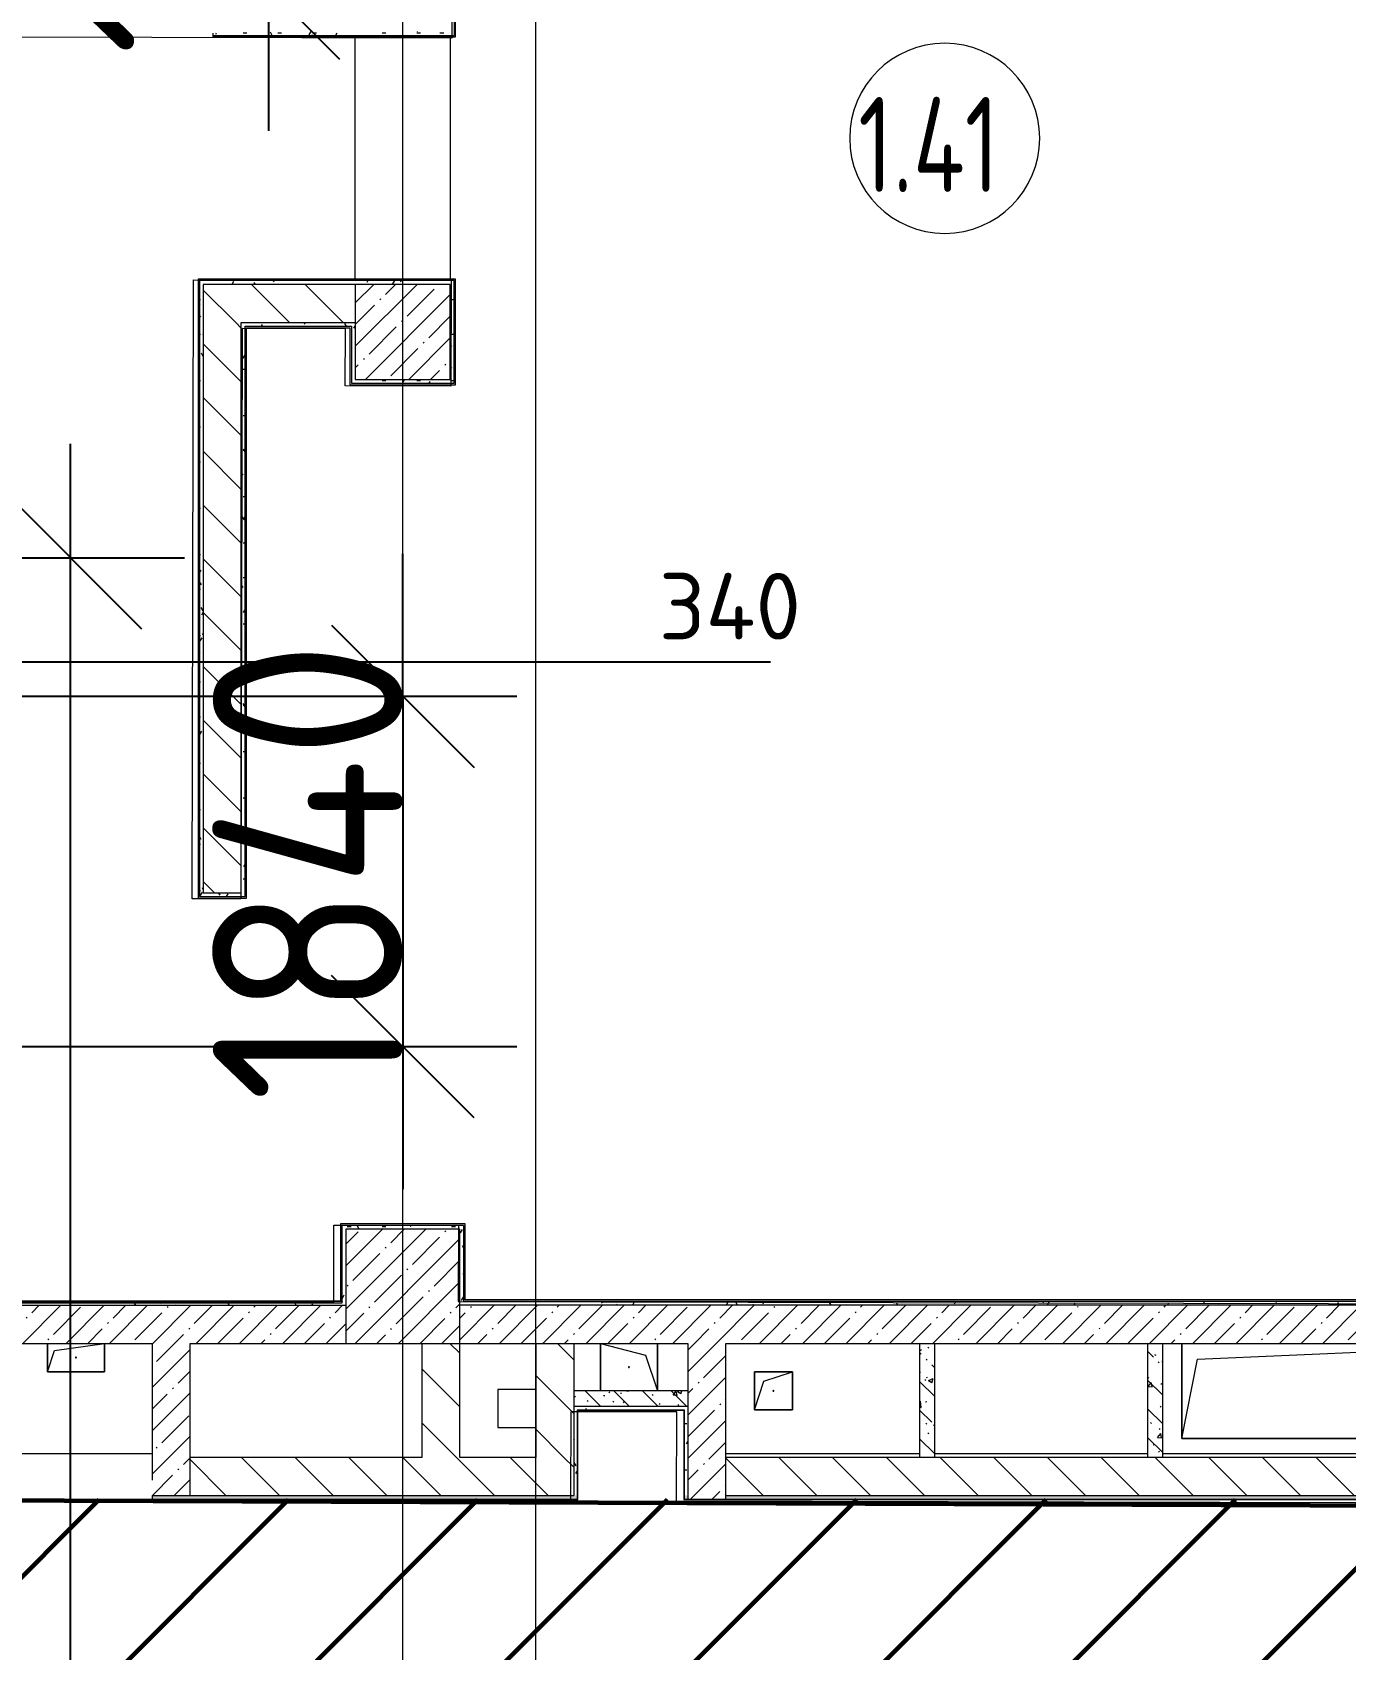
# Model space of a CAD drawing. Header units: millimetres. Extents: x -213911 to 415037, y -3642 to 107391.
# Drawn here: x 58575 to 65487, y 9953 to 18460 of the extents above; entities that cross this region are included whole.
import ezdxf

# ---------------------------------------------------------------- set-up
doc = ezdxf.new("R2010")
doc.units = ezdxf.units.MM
for name, color, linetype, lineweight in [('2)CF1', 5, 'Continuous', 30), ('5.5) Перег WD5', 3, 'Continuous', 40), ('7.4) Одноур. пот. с утеплителем.', 6, 'Continuous', 50), ('7.5) Окраска потолка с инж комм.', 140, 'Continuous', 60), ('7.5.1) Окраска опуска черная', 140, 'Continuous', 60), ('A-AREA-BNDY', 7, 'Continuous', 5), ('A-AREA-IDEN', 7, 'Continuous', 9), ('A-FLOR', 7, 'Continuous', 9), ('A-GENM', 7, 'Continuous', 9), ('A-WALL', 7, 'Continuous', 5), ('I-WALL', 7, 'Continuous', 5), ('S-COLS', 7, 'Continuous', 9), ('S-COLS-1', 7, 'Continuous', 5), ('Оси', 7, 'Continuous', 9)]:
    doc.layers.add(name, color=color, linetype=linetype, lineweight=lineweight)
doc.layers.add('A-WALL-1', color=9, linetype='Continuous', lineweight=5, true_color=0x808080)
doc.layers.add('A-WALL-FNSH-1', color=9, linetype='Continuous', lineweight=5, true_color=0x808080)
doc.styles.add('ISOCPEUR_1', font='isocpeur.ttf', dxfattribs={"height": 350})
doc.styles.add('ISOCPEUR_4', font='isocpeur.ttf', dxfattribs={"width": 0.9, "height": 1000})
doc.styles.add('СПДС', font='ГОСТ тип А.ttf', dxfattribs={"width": 0.9})
doc.dimstyles.new('ISO-2_0_0_9К_Средний_округл2', dxfattribs={"dimscale": 304.8, "dimtxt": 199.196235, "dimasz": 0.492126, "dimexe": 0.393701, "dimexo": 0, "dimgap": 0, "dimtad": 1, "dimdec": 0, "dimrnd": 10, "dimzin": 0, "dimdsep": 46, "dimtxsty": 'ISOCPEUR_1', "dimblk1": 'OBLIQUE', "dimblk2": 'OBLIQUE', "dimsah": 1, "dimcen": 0.09, "dimdle": 0.393701, "dimazin": 0, "dimtfac": 1, "dimtdec": 4, "dimtix": 1, "dimtmove": 0, "dimatfit": 3, "dimfxl": 1, "dimtvp": 1, "dimtolj": 1, "dimtzin": 0, "dimarcsym": 2})
doc.dimstyles.new('ISO-2_0_0_9К_Средний_округл2_1', dxfattribs={"dimscale": 304.8, "dimtxt": 995.981176, "dimasz": 2.46063, "dimexe": 1.968504, "dimexo": 0, "dimgap": 0, "dimtad": 1, "dimdec": 0, "dimrnd": 10, "dimzin": 0, "dimdsep": 46, "dimtxsty": 'ISOCPEUR_4', "dimblk1": 'OBLIQUE', "dimblk2": 'OBLIQUE', "dimsah": 1, "dimcen": 0.09, "dimdle": 1.968504, "dimazin": 0, "dimtfac": 1, "dimtdec": 4, "dimtix": 1, "dimtmove": 0, "dimatfit": 3, "dimfxl": 1, "dimtvp": 1, "dimtolj": 1, "dimtzin": 0, "dimarcsym": 2})
pattern_1 = [(45, (64.7, -136.06), (-114.04925, 114.04925), []), (45, (178.75, -136.06), (-114.04925, 114.04925), [201.612, -40.322, 6.706, -33.617])]
pattern_2 = [(135, (64.7, -136.06), (-150.8683, -150.8683), [213.36, -35.56, 7.112, -35.56]), (135, (64.7, 14.71), (-150.8683, -150.8683), []), (50, (64.7, -136.06), (255.0577, -22.3145), [26.67, -293.37]), (355, (64.7, -136.06), (-49.3404, 267.4791), [21.336, -234.696]), (100.451, (85.96, -137.92), (205.7195, 245.1636), [22.666, -249.326]), (46.184, (64.7, -64.94), (379.511, -58.86), [40.005, -440.055]), (96.636, (96.33, -69.85), (332.3634, 346.399), [33.999, -373.989]), (351.184, (64.7, -64.94), (332.3669, 346.3953), [32.004, -352.044]), (21, (100.26, -82.72), (212.2602, -143.1711), [26.67, -293.37]), (326, (100.26, -82.72), (86.5224, 257.8632), [21.336, -234.696]), (71.451, (117.95, -94.65), (298.78395, 114.6901), [22.666, -249.326]), (37.5, (64.7, -136.06), (4.32385, 118.37751), [6.706, -225.146, 6.706, -231.546, -235.585]), (37.5, (64.7, -136.06), (4.32385, 118.37751), [-470.103, 6.706, -228.879]), (7.5, (64.7, -136.06), (93.54758, 140.2533), [6.706, -129.134, 6.706, -219.812, -89.789]), (7.5, (64.7, -136.06), (93.54758, 140.2533), [-362.356, 6.706, -83.083]), (327.5, (-14.6, -136.06), (189.82734, -8.02019), [6.706, -82.194, 6.706, -270.662, -368.046]), (327.5, (-14.6, -136.06), (189.82734, -8.02019), [-366.268, 6.706, -361.34]), (317.5, (-50.16, -136.06), (207.38114, 35.59764), [6.706, -108.864, 6.706, -177.495, -261.366]), (317.5, (-50.16, -136.06), (207.38114, 35.59764), [-299.771, 6.706, -254.66])]
pattern_3 = [(135, (64.7, -136.06), (-141.42136, -141.42136), [])]
pattern_4 = [(0, (64.7, -136.06), (243.84, 60.96), [20.117, -162.763, 20.117, -162.763, -975.36]), (0, (64.7, -136.06), (243.84, 60.96), [-365.76, 20.117, -345.643, 20.117, -162.763, -426.72]), (0, (64.7, -136.06), (243.84, 60.96), [-914.4, 20.117, -101.803, 20.117, -284.683]), (120, (156.14, -105.58), (-174.71291, 180.691634), [20.117, -162.763, 20.117, -162.763, -975.36]), (120, (156.14, -105.58), (-174.71291, 180.691634), [-365.76, 20.117, -345.643, 20.117, -162.763, -426.72]), (120, (156.14, -105.58), (-174.71291, 180.691634), [-914.4, 20.117, -101.803, 20.117, -284.683]), (240, (186.62, 16.34), (-69.12709, -241.651634), [20.117, -162.763, 20.117, -162.763, -975.36]), (240, (186.62, 16.34), (-69.12709, -241.651634), [-365.76, 20.117, -345.643, 20.117, -162.763, -426.72]), (240, (186.62, 16.34), (-69.12709, -241.651634), [-914.4, 20.117, -101.803, 20.117, -284.683])]
pattern_5 = [(45, (38804.7, 11553.94), (-498.404, 498.404), [])]

# ---------------------------------------------------------------- blocks, each defined once
blk = doc.blocks.new('BSC_Колонна _Прямоугольная - 600х600-V43-Объем проектирования 1 этажа')
at = {"layer": 'S-COLS-1'}
h = blk.add_hatch(dxfattribs=at)
h.set_pattern_fill('FP_69', color=256, style=0, pattern_type=2)
h.set_pattern_definition([(45, (-60460, -12000), (-114.04925, 114.04925), []), (45, (-60345.95, -12000), (-114.04925, 114.04925), [201.613, -40.323, 6.706, -33.617])])
h.paths.add_polyline_path([(208, -300), (300, -300), (300, 300), (-300, 300), (-300, -300), (77.6, -300)])
for p, q in [((300, 300), (-300, 300)), ((-300, 300), (-300, -300)), ((300, -300), (300, 300)), ((-300, -300), (300, -300))]:
    blk.add_line(p, q, dxfattribs=at)
blk = doc.blocks.new('GM_Отверстие прямоугольное _в плите_ - Отверстие-21619835-Объем проектирования 1 этажа')
at = {"layer": 'A-GENM'}
for p, q in [((-125, 150), (125, 150)), ((125, 150), (-125, 150)), ((-125, -150), (-62.5, 87.5)), ((-62.5, 87.5), (125, 150)), ((125, -150), (-125, -150)), ((-125, -150), (125, -150))]:
    blk.add_line(p, q, dxfattribs=at)
for start, end in [(360, 180), (180, 360)]:
    blk.add_arc((0, 0), 2.5, start, end, dxfattribs=at)
blk = doc.blocks.new('GM_Отверстие прямоугольное _в плите_ - Отверстие-21620300-Объем проектирования 1 этажа')
at = {"layer": 'A-GENM'}
for p, q in [((-150, -75), (-150, 75)), ((-150, 75), (-150, -75)), ((-150, -75), (-112.5, 37.5)), ((-112.5, 37.5), (150, 75)), ((150, 75), (150, -75)), ((150, -75), (150, 75)), ((150, -75), (-150, -75)), ((-150, -75), (150, -75))]:
    blk.add_line(p, q, dxfattribs=at)
for start, end in [(360, 180), (180, 360)]:
    blk.add_arc((0, 0), 2.5, start, end, dxfattribs=at)
blk = doc.blocks.new('BSC_Колонна _Прямоугольная - 500х500-V144-Объем проектирования 1 этажа')
at = {"layer": 'S-COLS-1'}
h = blk.add_hatch(dxfattribs=at)
h.set_pattern_fill('FP_148', color=256, style=0, pattern_type=2)
h.set_pattern_definition([(45, (-60460, -17020), (-114.04925, 114.04925), []), (45, (-60345.95, -17020), (-114.04925, 114.04925), [201.613, -40.323, 6.706, -33.617])])
h.paths.add_polyline_path([(250, -250), (250, 250), (-250, 250), (-250, -250), (248.8, -250)])
for p, q in [((250, 250), (-250, 250)), ((-250, 250), (-250, -250)), ((250, -250), (250, 250)), ((-250, -250), (250, -250))]:
    blk.add_line(p, q, dxfattribs=at)
blk = doc.blocks.new('GM_Отверстие прямоугольное _в плите_ - Отверстие-V160-Объем проектирования 1 этажа')
at = {"layer": 'A-GENM'}
for p, q in [((-100, -100), (-100, 100)), ((-100, 100), (100, 100)), ((100, 100), (-100, 100)), ((-100, 100), (-100, -100)), ((-50, 50), (100, 100)), ((100, 100), (100, -100)), ((100, -100), (100, 100)), ((-100, -100), (-50, 50)), ((100, -100), (-100, -100)), ((-100, -100), (100, -100))]:
    blk.add_line(p, q, dxfattribs=at)
for start, end in [(360, 180), (180, 360)]:
    blk.add_arc((0, 0), 2.5, start, end, dxfattribs=at)
blk = doc.blocks.new('GM_Отверстие прямоугольное _в плите_ - Отверстие-21957768-Объем проектирования 1 этажа')
at = {"layer": 'A-GENM'}
for p, q in [((-1000, -250), (-1000, 250)), ((-1000, 250), (-1000, -250)), ((-916.7, 166.7), (1000, 250)), ((-1000, -250), (-916.7, 166.7)), ((1000, -250), (-1000, -250)), ((-1000, -250), (1000, -250))]:
    blk.add_line(p, q, dxfattribs=at)
for start, end in [(360, 180), (180, 360)]:
    blk.add_arc((0, 0), 2.5, start, end, dxfattribs=at)
blk = doc.blocks.new('Марка_Помещения - Номер-25198446-Объем проектирования 1 этажа')
at = {"layer": 'A-AREA-IDEN'}
for start, end in [(360, 180), (180, 360)]:
    blk.add_arc((0, 0), 2.5, start, end, dxfattribs=at)
blk = doc.blocks.new('_Oblique')
at = {"color": 0, "linetype": 'ByBlock', "lineweight": -2}
blk.add_line((-0.5, -0.5), (0.5, 0.5), dxfattribs=at)
blk = doc.blocks.new('*D2001')
at = {"layer": '5.5) Перег WD5', "color": 0, "lineweight": -2, "transparency": 16777216}
for p, q in [((6824.7, 15127.8), (6824.7, 15269.6)), ((7162.2, 14838.9), (7162.2, 15269.6)), ((6704.7, 15149.6), (7162.2, 15149.6)), ((7162.2, 15149.6), (62460.5, 15149.6))]:
    blk.add_line(p, q, dxfattribs=at)
at = {"layer": 'Defpoints', "color": 0, "transparency": 16777216}
for p in [(7162.2, 15149.6), (6824.7, 15127.8), (7162.2, 14838.9)]:
    blk.add_point(p, dxfattribs=at)
at = {"layer": '5.5) Перег WD5', "color": 0, "lineweight": -2, "transparency": 16777216, "xscale": 304.8, "yscale": 304.8, "zscale": 304.8, "rotation": 180}
blk.add_blockref('_Oblique', (6824.7, 15149.6), dxfattribs=at)
at = {"layer": '5.5) Перег WD5', "color": 0, "lineweight": -2, "transparency": 16777216, "xscale": 304.8, "yscale": 304.8, "zscale": 304.8}
blk.add_blockref('_Oblique', (7162.2, 15149.6), dxfattribs=at)
at = {"layer": '5.5) Перег WD5', "color": 0, "lineweight": 25, "transparency": 16777216, "insert": (61871.5, 15616.3), "char_height": 350, "width": 478.071, "attachment_point": 1, "line_spacing_factor": 1.149209, "style": 'ISOCPEUR_1'}
blk.add_mtext('\\A1;340', dxfattribs=at)
blk = doc.blocks.new('*D2169')
at = {"layer": '7.4) Одноур. пот. с утеплителем.', "color": 0, "lineweight": -2, "transparency": 16777216}
for p, q in [((59818.3, 20355.9), (59818.3, 21105.9)), ((57966.7, 20355.9), (60418.3, 20355.9)), ((59818.3, 20355.9), (59818.3, 18691.9)), ((57966.7, 18691.9), (60418.3, 18691.9)), ((59818.3, 18691.9), (59818.3, 17941.9))]:
    blk.add_line(p, q, dxfattribs=at)
at = {"layer": 'Defpoints', "color": 0, "transparency": 16777216}
for p in [(57966.7, 20355.9), (57966.7, 18691.9), (59818.3, 18691.9)]:
    blk.add_point(p, dxfattribs=at)
at = {"layer": '7.4) Одноур. пот. с утеплителем.', "color": 0, "lineweight": -2, "transparency": 16777216, "xscale": 750, "yscale": 750, "zscale": 750}
for p, rotation in [((59818.3, 20355.9), 270), ((59818.3, 18691.9), 90)]:
    blk.add_blockref('_Oblique', p, dxfattribs=dict(at, rotation=rotation))
at = {"layer": '7.4) Одноур. пот. с утеплителем.', "color": 0, "lineweight": 25, "transparency": 16777216, "insert": (59318.3, 19523.9), "char_height": 1000, "attachment_point": 5, "rotation": 90, "style": 'ISOCPEUR_4'}
blk.add_mtext('\\A1;1660', dxfattribs=at)
blk = doc.blocks.new('*D2170')
at = {"layer": '7.4) Одноур. пот. с утеплителем.', "color": 0, "lineweight": -2, "transparency": 16777216}
for p, q in [((58775.3, -600), (58775.3, 16295.7)), ((57386.7, 15695.7), (59375.3, 15695.7)), ((57386.7, 0), (59375.3, 0))]:
    blk.add_line(p, q, dxfattribs=at)
at = {"layer": 'Defpoints', "color": 0, "transparency": 16777216}
for p in [(57386.7, 15695.7), (58775.3, 15695.7), (57386.7, 0)]:
    blk.add_point(p, dxfattribs=at)
at = {"layer": '7.4) Одноур. пот. с утеплителем.', "color": 0, "lineweight": -2, "transparency": 16777216, "xscale": 750, "yscale": 750, "zscale": 750}
for p, rotation in [((58775.3, 15695.7), 90), ((58775.3, 0), 270)]:
    blk.add_blockref('_Oblique', p, dxfattribs=dict(at, rotation=rotation))
at = {"layer": '7.4) Одноур. пот. с утеплителем.', "color": 0, "lineweight": 25, "transparency": 16777216, "insert": (58275.3, 7847.9), "char_height": 1000, "attachment_point": 5, "rotation": 90, "style": 'ISOCPEUR_4'}
blk.add_mtext('\\A1;15700', dxfattribs=at)
blk = doc.blocks.new('*D2171')
at = {"layer": '7.4) Одноур. пот. с утеплителем.', "color": 0, "lineweight": -2, "transparency": 16777216}
for p, q in [((60524.7, 14967.4), (60524.7, 15717.4)), ((56612, 14967.4), (61124.7, 14967.4)), ((60524.7, 14967.4), (60524.7, 13124.5)), ((56612, 13124.5), (61124.7, 13124.5)), ((60524.7, 13124.5), (60524.7, 12374.5))]:
    blk.add_line(p, q, dxfattribs=at)
at = {"layer": 'Defpoints', "color": 0, "transparency": 16777216}
for p in [(56612, 14967.4), (56612, 13124.5), (60524.7, 13124.5)]:
    blk.add_point(p, dxfattribs=at)
at = {"layer": '7.4) Одноур. пот. с утеплителем.', "color": 0, "lineweight": -2, "transparency": 16777216, "xscale": 750, "yscale": 750, "zscale": 750}
for p, rotation in [((60524.7, 14967.4), 270), ((60524.7, 13124.5), 90)]:
    blk.add_blockref('_Oblique', p, dxfattribs=dict(at, rotation=rotation))
at = {"layer": '7.4) Одноур. пот. с утеплителем.', "color": 0, "lineweight": 25, "transparency": 16777216, "insert": (60024.7, 14045.9), "char_height": 1000, "attachment_point": 5, "rotation": 90, "style": 'ISOCPEUR_4'}
blk.add_mtext('\\A1;1840', dxfattribs=at)

msp = doc.modelspace()

# ---------------------------------------------------------------- hatches: boundary and pattern name
at = {"layer": '2)CF1'}
h = msp.add_hatch(dxfattribs=at)
h.set_pattern_fill('ANSI31', color=256, scale=222)
h.set_pattern_definition(pattern_5)
h.paths.add_polyline_path([(75478.4, 7743.3), (42465.7, 7743.3), (42465.7, 10742.9), (75478.4, 10742.9)])
at = {"layer": '7.5) Окраска потолка с инж комм.'}
h = msp.add_hatch(dxfattribs=at)
h.set_pattern_fill('ANSI31', color=256, scale=222)
h.set_pattern_definition(pattern_5)
h.paths.add_polyline_path([(75478.4, 7743.3), (42465.7, 7743.3), (42465.7, 10742.9), (75478.4, 10742.9)])
at = {"layer": 'I-WALL'}
h = msp.add_hatch(dxfattribs=at)
h.set_pattern_fill('FP_191', color=256, style=0, pattern_type=2)
h.set_pattern_definition(pattern_4)
h.paths.add_polyline_path([(60654.7, 18443.9), (60794.7, 18443.9), (60794.7, 18463.9), (59554.7, 18463.9), (59554.7, 18455.9), (59524.7, 18455.9), (59524.7, 18443.9), (60274.7, 18443.9)])
h.paths.add_polyline_path([(57994.7, 18443.9), (58424.7, 18443.9), (58424.7, 18455.9), (58394.7, 18455.9), (58394.7, 18463.9), (57614.7, 18463.9), (57614.7, 18443.9), (57974.7, 18443.9)])
h = msp.add_hatch(dxfattribs=at)
h.set_pattern_fill('FP_191', color=256, style=0, pattern_type=2)
h.set_pattern_definition(pattern_4)
h.paths.add_polyline_path([(59474.7, 13913.9), (59474.7, 17153.9), (59454.7, 17153.9), (59454.7, 13913.9)])
h = msp.add_hatch(dxfattribs=at)
h.set_pattern_fill('FP_191', color=256, style=0, pattern_type=2)
h.set_pattern_definition(pattern_4)
h.paths.add_polyline_path([(60602.3, 17133.9), (60774.7, 17133.9), (60772.9, 17153.9), (59474.7, 17153.9), (59476, 17133.9), (60274.7, 17133.9)])
h = msp.add_hatch(dxfattribs=at)
h.set_pattern_fill('FP_23', color=256, style=0, pattern_type=2)
h.set_pattern_definition(pattern_3)
h.paths.add_polyline_path([(60274.7, 16933.9), (60274.7, 17133.9), (59474.7, 17133.9), (59474.7, 16933.9), (60254.7, 16933.9)])
h = msp.add_hatch(dxfattribs=at)
h.set_pattern_fill('FP_191', color=256, style=0, pattern_type=2)
h.set_pattern_definition(pattern_4)
h.paths.add_polyline_path([(60774.7, 16633.9), (60794.7, 16633.9), (60794.7, 17153.9), (60774.7, 17153.9), (60774.7, 16816.4)])
h = msp.add_hatch(dxfattribs=at)
h.set_pattern_fill('FP_23', color=256, style=0, pattern_type=2)
h.set_pattern_definition(pattern_3)
h.paths.add_polyline_path([(59674.7, 13933.9), (59674.7, 16933.9), (59474.7, 16933.9), (59474.7, 13933.9)])
h = msp.add_hatch(dxfattribs=at)
h.set_pattern_fill('FP_191', color=256, style=0, pattern_type=2)
h.set_pattern_definition(pattern_4)
h.paths.add_polyline_path([(59674.7, 13933.9), (59694.7, 13933.9), (59694.7, 16933.9), (59674.7, 16933.9), (59674.7, 13944)])
h = msp.add_hatch(dxfattribs=at)
h.set_pattern_fill('FP_191', color=256, style=0, pattern_type=2)
h.set_pattern_definition(pattern_4)
h.paths.add_polyline_path([(60254.7, 16913.9), (60274.7, 16913.9), (60274.7, 16933.9), (59694.7, 16933.9), (59694.7, 16913.9), (60246.7, 16913.9)])
h = msp.add_hatch(dxfattribs=at)
h.set_pattern_fill('FP_191', color=256, style=0, pattern_type=2)
h.set_pattern_definition(pattern_4)
h.paths.add_polyline_path([(60254.7, 16613.9), (60274.7, 16613.9), (60274.7, 16913.9), (60254.7, 16913.9), (60254.7, 16633.9)])
h = msp.add_hatch(dxfattribs=at)
h.set_pattern_fill('FP_191', color=256, style=0, pattern_type=2)
h.set_pattern_definition(pattern_4)
h.paths.add_polyline_path([(60774.7, 16613.9), (60794.7, 16613.9), (60794.7, 16633.9), (60274.7, 16633.9), (60274.7, 16613.9)])
h = msp.add_hatch(dxfattribs=at)
h.set_pattern_fill('FP_191', color=256, style=0, pattern_type=2)
h.set_pattern_definition(pattern_4)
h.paths.add_polyline_path([(59674.7, 13913.9), (59694.7, 13913.9), (59694.7, 13933.9), (59474.7, 13933.9), (59474.7, 13913.9), (59674.6, 13913.9)])
h = msp.add_hatch(dxfattribs=at)
h.set_pattern_fill('FP_191', color=256, style=0, pattern_type=2)
h.set_pattern_definition(pattern_4)
h.paths.add_polyline_path([(60224.7, 11783.9), (60224.7, 12183.9), (60204.7, 12183.9), (60204.7, 11784.9)])
h = msp.add_hatch(dxfattribs=at)
h.set_pattern_fill('FP_191', color=256, style=0, pattern_type=2)
h.set_pattern_definition(pattern_4)
h.paths.add_polyline_path([(60824.7, 12163.9), (60844.7, 12163.9), (60844.7, 12183.9), (60224.7, 12183.9), (60224.7, 12163.9), (60794.7, 12163.9)])
h = msp.add_hatch(dxfattribs=at)
h.set_pattern_fill('FP_191', color=256, style=0, pattern_type=2)
h.set_pattern_definition(pattern_4)
h.paths.add_polyline_path([(60824.7, 11783.9), (60844.7, 11784), (60844.7, 12163.9), (60824.7, 12163.9), (60824.7, 11784)])
h = msp.add_hatch(dxfattribs=at)
h.set_pattern_fill('FP_1', color=256, style=0, pattern_type=2)
h.set_pattern_definition(pattern_1)
h.paths.add_polyline_path([(57507.7, 11563.9), (60224.7, 11563.9), (60224.7, 11763.9), (54824.7, 11763.9), (54824.7, 11563.9), (57443.9, 11563.9)])
h.paths.add_polyline_path([(53687.9, 11563.9), (54224.7, 11563.9), (54224.7, 11763.9), (51774.7, 11763.9), (51774.7, 11563.9), (53574.7, 11563.9)])
h = msp.add_hatch(dxfattribs=at)
h.set_pattern_fill('FP_191', color=256, style=0, pattern_type=2)
h.set_pattern_definition(pattern_4)
h.paths.add_polyline_path([(57634.8, 11763.9), (60224.7, 11763.9), (60224.7, 11783.9), (60204.7, 11783.9), (60204.7, 11778.2), (60196.7, 11783.9), (57634.7, 11783.9), (57634.7, 11763.9)])
h = msp.add_hatch(dxfattribs=at)
h.set_pattern_fill('FP_191', color=256, style=0, pattern_type=2)
h.set_pattern_definition(pattern_4)
h.paths.add_polyline_path([(66204.7, 11763.9), (66204.7, 11783.9), (60824.7, 11783.9), (60824.7, 11763.9), (66071, 11763.9)])
h = msp.add_hatch(dxfattribs=at)
h.set_pattern_fill('FP_1', color=256, style=0, pattern_type=2)
h.set_pattern_definition(pattern_1)
h.paths.add_polyline_path([(61424.7, 11563.9), (66224.7, 11563.9), (66224.7, 11763.9), (60824.7, 11763.9), (60824.7, 11563.9), (61318.3, 11563.9)])
h = msp.add_hatch(dxfattribs=at)
h.set_pattern_fill('FP_1', color=256, style=0, pattern_type=2)
h.set_pattern_definition(pattern_1)
h.paths.add_polyline_path([(59204.7, 10763.9), (59404.7, 10763.9), (59404.7, 11563.9), (59204.7, 11563.9), (59204.7, 10843.9)])
h = msp.add_hatch(dxfattribs=at)
h.set_pattern_fill('FP_23', color=256, style=0, pattern_type=2)
h.set_pattern_definition(pattern_3)
h.paths.add_polyline_path([(60824.7, 10963.9), (60824.7, 11563.9), (60624.7, 11563.9), (60624.7, 10963.9)])
h = msp.add_hatch(dxfattribs=at)
h.set_pattern_fill('FP_23', color=256, style=0, pattern_type=2)
h.set_pattern_definition(pattern_3)
h.paths.add_polyline_path([(61424.7, 10963.9), (61424.7, 11563.9), (61224.7, 11563.9), (61224.7, 10963.9), (61368.3, 10963.9)])
h = msp.add_hatch(dxfattribs=at)
h.set_pattern_fill('FP_1', color=256, style=0, pattern_type=2)
h.set_pattern_definition(pattern_1)
h.paths.add_polyline_path([(62025.6, 10743.9), (62224.7, 10743.9), (62224.7, 11563.9), (62024.7, 11563.9), (62024.7, 10743.9)])
h = msp.add_hatch(dxfattribs=at)
h.set_pattern_fill('FP_41', color=256, style=0, pattern_type=2)
h.set_pattern_definition(pattern_2)
h.paths.add_polyline_path([(63244.7, 10963.9), (63324.7, 10963.9), (63324.7, 11563.9), (63244.7, 11563.9), (63244.7, 10983.9)])
h = msp.add_hatch(dxfattribs=at)
h.set_pattern_fill('FP_41', color=256, style=0, pattern_type=2)
h.set_pattern_definition(pattern_2)
h.paths.add_polyline_path([(64444.7, 10963.9), (64524.7, 10963.9), (64524.7, 11563.9), (64444.7, 11563.9), (64444.7, 10983.9)])
h = msp.add_hatch(dxfattribs=at)
h.set_pattern_fill('FP_41', color=256, style=0, pattern_type=2)
h.set_pattern_definition(pattern_2)
h.paths.add_polyline_path([(61633.8, 11233.9), (62024.7, 11233.9), (62024.7, 11313.9), (61424.7, 11313.9), (61424.7, 11233.9), (61564.7, 11233.9)])
h = msp.add_hatch(dxfattribs=at)
h.set_pattern_fill('FP_191', color=256, style=0, pattern_type=2)
h.set_pattern_definition(pattern_4)
h.paths.add_polyline_path([(62003.7, 11213.9), (62004.7, 11233.9), (61424.7, 11233.9), (61424.7, 11213.9), (61925.6, 11213.9)])
h = msp.add_hatch(dxfattribs=at)
h.set_pattern_fill('FP_191', color=256, style=0, pattern_type=2)
h.set_pattern_definition(pattern_4)
h.paths.add_polyline_path([(62004.7, 10763.9), (62024.7, 10763.9), (62024.7, 11233.9), (62004.7, 11233.9), (62004.7, 10963.9)])
h = msp.add_hatch(dxfattribs=at)
h.set_pattern_fill('FP_191', color=256, style=0, pattern_type=2)
h.set_pattern_definition(pattern_4)
h.paths.add_polyline_path([(61424.7, 10763.9), (61444.7, 10764.1), (61444.7, 11212.9), (61424.7, 11213.2), (61424.7, 10902.3)])
h = msp.add_hatch(dxfattribs=at)
h.set_pattern_fill('FP_23', color=256, style=0, pattern_type=2)
h.set_pattern_definition(pattern_3)
h.paths.add_polyline_path([(61224.7, 10763.9), (61424.7, 10763.9), (61424.7, 10963.9), (59404.7, 10963.9), (59404.7, 10763.9), (61024.7, 10763.9)])
h = msp.add_hatch(dxfattribs=at)
h.set_pattern_fill('FP_23', color=256, style=0, pattern_type=2)
h.set_pattern_definition(pattern_3)
h.paths.add_polyline_path([(73024.5, 10763.9), (73604.7, 10763.9), (73604.7, 10963.9), (72994.5, 10963.9), (72994.5, 10763.9)])
h.paths.add_polyline_path([(69683.5, 10763.9), (72044.5, 10763.9), (72044.5, 10963.9), (69683.5, 10963.9)])
h.paths.add_polyline_path([(66824.7, 10763.9), (68733.5, 10763.9), (68733.5, 10963.9), (66824.7, 10963.9)])
h.paths.add_polyline_path([(65759.9, 10763.9), (66624.7, 10763.9), (66624.7, 10963.9), (62224.7, 10963.9), (62224.7, 10763.9), (63696.9, 10763.9)])
h = msp.add_hatch(dxfattribs=at)
h.set_pattern_fill('FP_191', color=256, style=0, pattern_type=2)
h.set_pattern_definition(pattern_4)
h.paths.add_polyline_path([(61370.5, 10743.9), (61444.7, 10743.9), (61444.7, 10763.9), (59204.7, 10763.9), (59204.7, 10743.9), (61224.7, 10743.9)])
h.paths.add_polyline_path([(51969.2, 10743.9), (55764.7, 10743.9), (55764.7, 10763.9), (51774.7, 10763.9), (51774.7, 10743.9)])
h.paths.add_polyline_path([(56464.7, 10743.9), (56674.7, 10743.9), (56674.7, 10763.9), (56464.7, 10763.9)])
h.paths.add_polyline_path([(57523.9, 10743.9), (57594.7, 10743.9), (57594.7, 10763.9), (57374.7, 10763.9), (57374.7, 10743.9), (57507.7, 10743.9)])
h.paths.add_polyline_path([(58323.9, 10743.9), (58504.7, 10743.9), (58504.7, 10763.9), (58294.7, 10763.9), (58294.7, 10743.9)])
h = msp.add_hatch(dxfattribs=at)
h.set_pattern_fill('FP_191', color=256, style=0, pattern_type=2)
h.set_pattern_definition(pattern_4)
h.paths.add_polyline_path([(75043.7, 10743.9), (75534.7, 10743.9), (75534.7, 10763.9), (73024.5, 10763.7), (73024.5, 10755.9), (72994.5, 10755.9), (72994.5, 10743.9), (74124.7, 10743.9)])
h.paths.add_polyline_path([(62024.7, 10743.9), (62024.7, 10763.9), (62004.7, 10763.9), (62004.7, 10743.9)])
h.paths.add_polyline_path([(62224.7, 10743.9), (68733.5, 10743.9), (68733.5, 10755.9), (68703.5, 10755.9), (68703.5, 10763.9), (62224.7, 10763.9)])
h.paths.add_polyline_path([(72044.5, 10743.9), (72044.5, 10755.9), (72014.5, 10755.9), (72014.5, 10763.9), (69713.5, 10763.9), (69713.5, 10755.9), (69683.5, 10755.9), (69683.5, 10743.9), (72014.5, 10743.9)])

# ---------------------------------------------------------------- linework, layer by layer
at = {"layer": '7.5) Окраска потолка с инж комм.'}
msp.add_lwpolyline([(51717.2, 11530.5), (51715.4, 10763.9), (75604.7, 10673.9), (75604.7, 7784.9), (38854.7, 7763.9), (38785.8, 10093.9)], dxfattribs=at)
at = {"layer": '7.5.1) Окраска опуска черная'}
msp.add_lwpolyline([(51717.2, 11530.5), (51715.4, 10763.9), (75604.7, 10673.9), (75604.7, 7784.9), (38854.7, 7763.9), (38785.8, 10093.9)], dxfattribs=at)
at = {"layer": 'A-AREA-BNDY', "flags": 128}
for points in [[(66715.6, 23170.9), (66718.9, 24594.9), (60796.9, 24608.8), (60782.4, 18428.8), (57622.4, 18436.3), (57606.8, 11785.3), (60160.8, 11779.3), (60161.7, 12186.3), (60817.7, 12184.7), (60816.8, 11784.7), (66160.8, 11772.2), (66161.7, 12172.2), (66561.7, 12171.3), (66569.2, 15365.2), (65719.2, 15367.2), (65736.4, 22673.2), (66186.4, 22672.2), (66187.6, 23172.2)], [(60222.1, 16600.2), (60222.8, 16900.2), (59678.8, 16901.4), (59671.8, 13901.4), (59415.8, 13902), (59423.4, 17158), (60779.4, 17154.8), (60778.1, 16598.8)]]:
    msp.add_lwpolyline(points, close=True, dxfattribs=at)
msp.add_lwpolyline([(75546.3, 10701.2), (61965.3, 10733), (61966.4, 11203), (61408.4, 11204.4), (61407.3, 10734.4), (51715.4, 10757.1), (51717.3, 11578.1), (48808.8, 11584.9), (48788.3, 11585), (48788.3, 11564), (48188.3, 11565.4), (48188.3, 11586.4), (48014.8, 11586.8), (45959.3, 11591.6), (45957.4, 10770.6), (42427.4, 10778.9), (42425.8, 10108.9), (38785.8, 10117.5)], dxfattribs=at)
at = {"layer": 'A-FLOR'}
for p, q in [((59524.7, 18455.9), (59524.7, 18443.9)), ((60274.7, 17161.9), (60274.7, 18435.9)), ((60774.7, 18435.9), (60774.7, 17161.8)), ((61224.7, 11320.9), (61024.7, 11320.9)), ((61024.7, 11320.9), (61024.7, 11120.9)), ((61444.7, 11213.9), (62003.7, 11213.9)), ((61444.7, 10743.9), (61444.7, 11212.9)), ((62004.7, 11213.9), (62004.7, 10743.9)), ((61024.7, 11120.9), (61224.7, 11120.9)), ((58403.9, 10983.9), (59204.7, 10983.9)), ((59204.7, 10983.9), (59204.7, 10843.9)), ((62224.7, 10983.9), (63244.7, 10983.9)), ((63324.7, 10983.9), (64444.7, 10983.9)), ((64524.7, 10983.9), (66624.7, 10983.9)), ((58594.7, 10743.9), (61444.7, 10743.9)), ((62004.7, 10743.9), (69593.5, 10743.9))]:
    msp.add_line(p, q, dxfattribs=at)
at = {"layer": 'A-WALL'}
for p, q in [((60794.7, 24623.9), (60794.7, 18443.9)), ((59474.7, 17133.9), (59474.7, 13933.9)), ((59674.7, 13933.9), (59674.7, 16933.9)), ((59694.7, 16913.9), (60254.7, 16913.9)), ((60254.7, 16913.9), (60254.7, 16613.9)), ((59474.7, 13933.9), (59674.7, 13933.9)), ((60844.7, 12163.9), (60844.7, 11783.9)), ((60204.7, 11783.9), (60196.7, 11783.9)), ((60204.7, 11784.9), (60204.7, 11783.9)), ((66204.7, 11783.9), (60844.7, 11783.9)), ((62024.7, 11563.9), (62024.7, 10743.9)), ((61444.7, 11212.9), (61444.7, 11213.9)), ((62003.7, 11213.9), (62004.7, 11213.9))]:
    msp.add_line(p, q, dxfattribs=at)
at = {"layer": 'A-WALL-1'}
for p, q in [((59524.7, 18443.9), (60794.7, 18443.9)), ((59454.7, 17153.9), (59454.7, 13913.9)), ((60794.7, 17153.9), (59454.7, 17153.9)), ((60274.7, 17133.9), (59474.7, 17133.9)), ((60794.7, 16613.9), (60794.7, 17153.9)), ((59674.7, 16933.9), (60274.7, 16933.9)), ((59694.7, 13913.9), (59694.7, 16913.9)), ((60254.7, 16613.9), (60794.7, 16613.9)), ((59454.7, 13913.9), (59694.7, 13913.9)), ((60844.7, 12183.9), (60204.7, 12183.9)), ((57614.7, 11763.9), (60224.7, 11763.9)), ((60196.7, 11783.9), (57642.7, 11783.9)), ((66224.7, 11763.9), (60824.7, 11763.9)), ((55764.7, 11563.9), (59204.7, 11563.9)), ((59204.7, 11563.9), (59204.7, 10983.9)), ((59404.7, 11563.9), (60224.7, 11563.9)), ((59404.7, 10763.9), (59404.7, 11563.9)), ((60624.7, 11563.9), (60624.7, 10963.9)), ((60824.7, 10963.9), (60824.7, 11563.9)), ((60824.7, 11563.9), (62024.7, 11563.9)), ((61224.7, 11563.9), (61224.7, 10963.9)), ((61424.7, 11563.9), (61424.7, 10763.9)), ((62224.7, 11563.9), (66224.7, 11563.9)), ((62224.7, 10743.9), (62224.7, 11563.9)), ((63244.7, 11563.9), (63244.7, 10963.9)), ((63324.7, 10963.9), (63324.7, 11563.9)), ((64444.7, 11563.9), (64444.7, 10963.9)), ((64524.7, 10963.9), (64524.7, 11563.9)), ((62024.7, 11313.9), (61424.7, 11313.9)), ((61424.7, 11233.9), (62024.7, 11233.9)), ((60624.7, 10963.9), (59404.7, 10963.9)), ((61224.7, 10963.9), (60824.7, 10963.9)), ((66624.7, 10963.9), (62224.7, 10963.9)), ((59204.7, 10763.9), (61424.7, 10763.9)), ((59204.7, 10763.9), (59204.7, 10743.9)), ((62224.7, 10763.9), (68703.5, 10763.9))]:
    msp.add_line(p, q, dxfattribs=at)
at = {"layer": 'A-WALL-FNSH-1'}
for p, q in [((60802.7, 18435.9), (60802.7, 24615.9)), ((59524.7, 18443.9), (59524.7, 18435.9)), ((59524.7, 18435.9), (60802.7, 18435.9)), ((60802.7, 17161.9), (59446.7, 17161.9)), ((59446.7, 17161.9), (59446.7, 13905.9)), ((60802.7, 16605.9), (60802.7, 17161.9)), ((59702.7, 13905.9), (59702.7, 16905.9)), ((59702.7, 16905.9), (60246.7, 16905.9)), ((60246.7, 16905.9), (60246.7, 16605.9)), ((60246.7, 16605.9), (60802.7, 16605.9)), ((59446.7, 13905.9), (59702.7, 13905.9)), ((60196.7, 12191.9), (60196.7, 11783.9)), ((60852.7, 12191.9), (60196.7, 12191.9)), ((60204.7, 11784.9), (60204.7, 12183.9)), ((60844.7, 12183.9), (60844.7, 12163.9)), ((60852.7, 11791.9), (60852.7, 12191.9)), ((60204.7, 11784.9), (57642.7, 11784.9)), ((57642.7, 11776.9), (60204.7, 11776.9)), ((60204.7, 11776.9), (60204.7, 11783.9)), ((66196.7, 11791.9), (60852.7, 11791.9)), ((61445.7, 11212.9), (62003.7, 11212.9)), ((61445.7, 10742.9), (61445.7, 11212.9)), ((62003.7, 11212.9), (62003.7, 10742.9)), ((59204.7, 10743.9), (59204.7, 10742.9)), ((59204.7, 10742.9), (61445.7, 10742.9)), ((62003.7, 10742.9), (68733.5, 10742.9))]:
    msp.add_line(p, q, dxfattribs=at)
at = {"layer": 'Оси'}
for points in [[(60524.7, -2042.3), (60524.7, 2957.7), (60524.7, 22262), (60524.7, 27262)], [(62048.9, -2042.3), (62048.9, -1322.8), (61224.7, -759.5), (61224.7, 4240.5), (61224.7, 22262), (61224.7, 27262)]]:
    msp.add_lwpolyline(points, dxfattribs=at)

# ---------------------------------------------------------------- block references
at = {"layer": 'A-AREA-IDEN', "xscale": 199.9999999999999, "yscale": 199.9999999999999, "zscale": 199.9999999999999}
msp.add_blockref('Марка_Помещения - Номер-25198446-Объем проектирования 1 этажа', (63376.7, 17902.7), dxfattribs=at)
at = {"layer": 'A-GENM'}
for name, p in [('GM_Отверстие прямоугольное _в плите_ - Отверстие-21620300-Объем проектирования 1 этажа', (58803.9, 11488.9)), ('GM_Отверстие прямоугольное _в плите_ - Отверстие-21957768-Объем проектирования 1 этажа', (65624.7, 11313.9)), ('GM_Отверстие прямоугольное _в плите_ - Отверстие-V160-Объем проектирования 1 этажа', (62475.4, 11314.6))]:
    msp.add_blockref(name, p, dxfattribs=at)
at = {"layer": 'A-GENM', "rotation": 270}
msp.add_blockref('GM_Отверстие прямоугольное _в плите_ - Отверстие-21619835-Объем проектирования 1 этажа', (61714.7, 11438.9), dxfattribs=at)
at = {"layer": 'S-COLS'}
for name, p in [('BSC_Колонна _Прямоугольная - 500х500-V144-Объем проектирования 1 этажа', (60524.7, 16883.9)), ('BSC_Колонна _Прямоугольная - 600х600-V43-Объем проектирования 1 этажа', (60524.7, 11863.9))]:
    msp.add_blockref(name, p, dxfattribs=at)

# ---------------------------------------------------------------- texts
at = {"layer": 'A-AREA-IDEN', "insert": (62921.7, 18119.8), "char_height": 500, "width": 1140, "attachment_point": 1, "style": 'СПДС'}
msp.add_mtext('1.41', dxfattribs=at)

# ---------------------------------------------------------------- dimensions: what is measured, and where the dimension line sits
at = {"layer": '5.5) Перег WD5', "color": 18, "lineweight": 25, "true_color": 0x000000}
dim = msp.add_linear_dim(base=(7162.2018714, 15149.6492175), p1=(6824.7018714, 15127.7574188), p2=(7162.2018714, 14838.9378314), dimstyle='ISO-2_0_0_9К_Средний_округл2', override={"dimasz": 1, "dimpost": '<>', "dimtxsty": 'ISOCPEUR_1', "dimfxl": 444.21054}, dxfattribs=at)
dim.commit()
dim.dimension.update_dxf_attribs({"geometry": '*D2001', "text_midpoint": (62110.5131011, 15149.6492175), "dimtype": 160})
at = {"layer": '7.4) Одноур. пот. с утеплителем.', "color": 18, "lineweight": 25, "true_color": 0x000000}
for base, p1, p2, picture, middle in [((59818.3, 18691.9), (57966.7, 20355.9), (57966.7, 18691.9), '*D2169', (59318.3, 19523.9)), ((58775.3, 15695.7), (57386.7, 0), (57386.7, 15695.7), '*D2170', (58275.3, 7847.9)), ((60524.7, 13124.5), (56612, 14967.4), (56612, 13124.5), '*D2171', (60024.7, 14045.9))]:
    dim = msp.add_linear_dim(base=base, p1=p1, p2=p2, angle=90, dimstyle='ISO-2_0_0_9К_Средний_округл2_1', override={"dimpost": '<>'}, dxfattribs=at)
    dim.commit()
    dim.dimension.update_dxf_attribs({"geometry": picture, "text_midpoint": middle})

doc.saveas('drawing.dxf')
